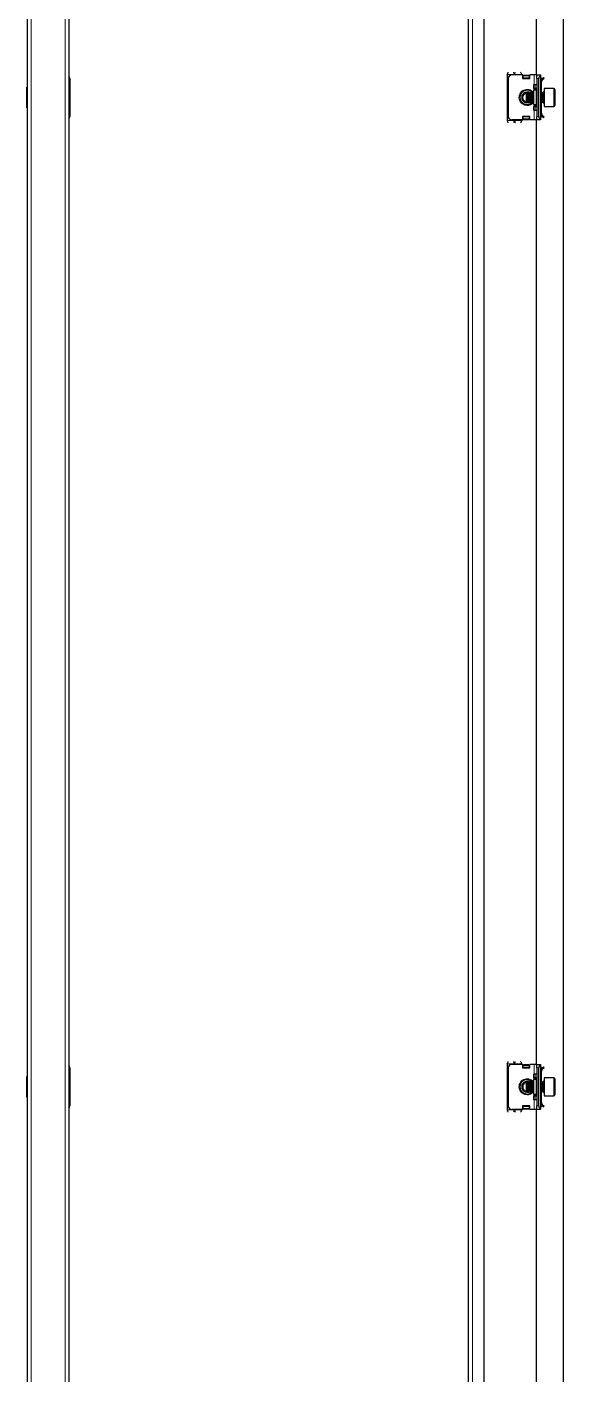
# Model space of a CAD drawing. Header units: millimetres. Extents: x -435 to 1908, y -1307 to 1206.
# Drawn here: x 868 to 1166, y -533 to 216 of the extents above; entities that cross this region are included whole.
import ezdxf

# ---------------------------------------------------------------- set-up
doc = ezdxf.new("R2010")
doc.units = ezdxf.units.MM

msp = doc.modelspace()

# ---------------------------------------------------------------- linework, layer by layer
at = {"color": 7, "linetype": 'Continuous', "lineweight": 25}
for p, q in [((868.5, -1173.34), (868.5, 977.46)), ((891.5, 979.56), (891.5, -1175.44)), ((1113.64, -1175.44), (1113.64, 979.56)), ((1122.14, 979.56), (1122.14, -1175.44)), ((1166.14, 946.56), (1166.14, -1142.44)), ((1151.14, 839.56), (1151.14, 189.56)), ((892, 187.56), (892, 166.56)), ((1135.14, 189.81), (1135.14, 164.31)), ((1135.64, 187.56), (1135.64, 166.56)), ((1143.64, 189.56), (1137.64, 189.56)), ((1143.14, 189.81), (1143.14, 189.56)), ((1143.64, 189.56), (1143.64, 187.56)), ((1143.84, 189.44), (1143.64, 189.44)), ((1143.64, 187.56), (1147.64, 187.56)), ((1143.84, 187.56), (1143.84, 189.44)), ((1143.89, 189.18), (1144.39, 189.53)), ((1144.39, 189.18), (1143.89, 188.82)), ((1143.89, 188.82), (1143.89, 189.18)), ((1143.89, 187.91), (1143.89, 188.82)), ((1143.89, 187.56), (1143.89, 187.91)), ((1144.39, 189.53), (1144.39, 189.18)), ((1144.39, 189.53), (1146.89, 189.53)), ((1144.39, 189.18), (1146.89, 189.18)), ((1146.89, 189.18), (1146.89, 189.53)), ((1146.89, 189.53), (1147.39, 189.18)), ((1147.39, 188.82), (1146.89, 189.18)), ((1147.39, 189.18), (1147.39, 188.82)), ((1147.39, 188.82), (1147.39, 187.91)), ((1147.39, 187.91), (1147.39, 187.56)), ((1147.64, 187.56), (1147.64, 189.56)), ((1150.14, 189.56), (1147.64, 189.56)), ((1151.64, 189.56), (1150.14, 189.56)), ((1151.64, 187.56), (1151.64, 189.56)), ((1151.64, 189.56), (1153.64, 189.56)), ((1151.64, 187.56), (1151.64, 166.56)), ((1152.64, 166.56), (1152.64, 187.56)), ((1153.64, 189.56), (1153.64, 189.29)), ((1153.64, 189.29), (1153.64, 164.82)), ((1153.64, 188.47), (1153.84, 188.26)), ((1154.14, 187.56), (1154.14, 187.1)), ((1154.22, 187.22), (1155.2, 188.2)), ((1154.58, 186.87), (1154.22, 187.22)), ((1154.58, 186.87), (1155.55, 187.84)), ((1155.2, 188.2), (1155.55, 187.84)), ((868.5, 182.84), (868.2, 182.84)), ((868.2, 171.27), (868.2, 182.84)), ((1146.19, 180.06), (1145.64, 179.5)), ((1146.25, 180.06), (1146.19, 180.06)), ((1146.19, 180.06), (1146.19, 174.06)), ((1146.64, 179.5), (1146.25, 180.06)), ((1146.25, 180.06), (1146.25, 175.91)), ((1147.02, 180.06), (1146.64, 179.5)), ((1147.25, 180.06), (1147.02, 180.06)), ((1147.02, 180.06), (1147.02, 175.91)), ((1147.64, 179.5), (1147.25, 180.06)), ((1147.25, 180.06), (1147.25, 175.91)), ((1147.46, 179.75), (1147.71, 179.61)), ((1148.02, 180.06), (1147.64, 179.5)), ((1148.25, 180.06), (1148.02, 180.06)), ((1148.02, 180.06), (1148.02, 175.91)), ((1148.64, 179.5), (1148.25, 180.06)), ((1148.25, 180.06), (1148.25, 175.91)), ((1149.02, 180.06), (1148.64, 179.5)), ((1149.25, 180.06), (1149.02, 180.06)), ((1149.02, 180.06), (1149.02, 175.91)), ((1149.64, 179.5), (1149.25, 180.06)), ((1149.25, 180.06), (1149.25, 175.91)), ((1149.64, 184.06), (1149.64, 182.06)), ((1150.14, 184.06), (1149.64, 184.06)), ((1149.64, 182.31), (1150.64, 182.31)), ((1149.64, 182.06), (1151.31, 181.09)), ((1151.14, 181.06), (1149.64, 181.06)), ((1149.64, 181.06), (1149.64, 173.06)), ((1151.64, 184.06), (1150.14, 184.06)), ((1150.64, 182.31), (1151.14, 182.31)), ((1151.14, 182.31), (1151.14, 181.19)), ((1154.14, 185.81), (1153.64, 185.81)), ((1154.14, 182.31), (1153.64, 182.31)), ((1154.02, 180.06), (1153.64, 179.5)), ((1154.25, 180.06), (1154.02, 180.06)), ((1154.02, 180.06), (1154.02, 175.91)), ((1154.14, 182.31), (1154.14, 185.81)), ((1154.14, 180.06), (1154.14, 182.31)), ((1154.64, 179.5), (1154.25, 180.06)), ((1154.25, 180.06), (1154.25, 175.91)), ((1155.02, 180.06), (1154.64, 179.5)), ((1155.39, 180.06), (1155.02, 180.06)), ((1155.02, 180.06), (1155.02, 175.91)), ((1161.04, 182.06), (1155.64, 182.06)), ((1155.64, 182.06), (1155.64, 172.06)), ((1161.64, 181.46), (1161.64, 172.66)), ((1145.11, 174.49), (1145.94, 174.3)), ((1145.64, 179.5), (1145.64, 174.61)), ((1145.64, 174.61), (1146.19, 174.06)), ((1146.19, 174.06), (1146.25, 174.06)), ((1146.25, 175.91), (1146.25, 174.06)), ((1146.25, 174.06), (1146.64, 174.61)), ((1146.43, 174.31), (1146.8, 174.38)), ((1146.64, 179.5), (1146.64, 176.12)), ((1146.64, 176.12), (1146.64, 174.61)), ((1146.64, 174.61), (1147.02, 174.06)), ((1147.02, 175.91), (1147.02, 174.06)), ((1147.02, 174.06), (1147.25, 174.06)), ((1147.25, 175.91), (1147.25, 174.06)), ((1147.25, 174.06), (1147.64, 174.61)), ((1147.71, 174.5), (1147.46, 174.37)), ((1147.64, 179.5), (1147.64, 176.12)), ((1147.64, 176.12), (1147.64, 174.61)), ((1147.64, 174.61), (1148.02, 174.06)), ((1148.02, 175.91), (1148.02, 174.06)), ((1148.02, 174.06), (1148.25, 174.06)), ((1148.25, 175.91), (1148.25, 174.06)), ((1148.25, 174.06), (1148.64, 174.61)), ((1148.64, 179.5), (1148.64, 176.12)), ((1148.64, 176.12), (1148.64, 174.61)), ((1148.64, 174.61), (1149.02, 174.06)), ((1149.02, 175.91), (1149.02, 174.06)), ((1149.02, 174.06), (1149.25, 174.06)), ((1149.25, 175.91), (1149.25, 174.06)), ((1149.25, 174.06), (1149.64, 174.61)), ((1149.64, 173.06), (1151.14, 173.06)), ((1151.31, 173.02), (1149.64, 172.06)), ((1151.14, 172.92), (1151.14, 171.81)), ((1153.64, 174.61), (1154.02, 174.06)), ((1154.02, 175.91), (1154.02, 174.06)), ((1154.02, 174.06), (1154.25, 174.06)), ((1154.14, 171.81), (1154.14, 174.06)), ((1154.25, 175.91), (1154.25, 174.06)), ((1154.25, 174.06), (1154.64, 174.61)), ((1154.64, 179.5), (1154.64, 176.12)), ((1154.64, 176.12), (1154.64, 174.61)), ((1154.64, 174.61), (1155.02, 174.06)), ((1155.02, 175.91), (1155.02, 174.06)), ((1155.02, 174.06), (1155.39, 174.06)), ((868.2, 171.27), (868.5, 171.27)), ((1147.64, 166.56), (1143.64, 166.56)), ((1143.64, 166.56), (1143.64, 164.56)), ((1143.84, 164.67), (1143.84, 166.56)), ((1143.89, 166.2), (1143.89, 166.56)), ((1143.89, 165.29), (1143.89, 166.2)), ((1143.89, 165.29), (1144.39, 164.93)), ((1143.89, 164.93), (1143.89, 165.29)), ((1144.39, 164.58), (1143.89, 164.93)), ((1146.89, 164.93), (1144.39, 164.93)), ((1144.39, 164.93), (1144.39, 164.58)), ((1146.89, 164.93), (1147.39, 165.29)), ((1146.89, 164.58), (1146.89, 164.93)), ((1147.39, 164.93), (1146.89, 164.58)), ((1147.39, 166.56), (1147.39, 166.2)), ((1147.39, 166.2), (1147.39, 165.29)), ((1147.39, 165.29), (1147.39, 164.93)), ((1147.64, 164.56), (1147.64, 166.56)), ((1149.64, 172.06), (1149.64, 170.06)), ((1150.64, 171.81), (1149.64, 171.81)), ((1149.64, 170.06), (1150.14, 170.06)), ((1150.14, 170.06), (1151.64, 170.06)), ((1151.14, 171.81), (1150.64, 171.81)), ((1151.64, 164.56), (1151.64, 166.56)), ((1153.64, 171.81), (1154.14, 171.81)), ((1154.14, 168.31), (1153.64, 168.31)), ((1153.84, 165.85), (1153.64, 165.64)), ((1153.64, 164.82), (1153.64, 164.56)), ((1154.14, 168.31), (1154.14, 171.81)), ((1154.14, 166.56), (1154.14, 166.95)), ((1154.58, 167.25), (1154.22, 166.89)), ((1154.22, 166.89), (1155.2, 165.92)), ((1154.58, 167.25), (1155.55, 166.27)), ((1155.2, 165.92), (1155.55, 166.27)), ((1155.64, 172.06), (1161.04, 172.06)), ((1143.64, 164.56), (1137.64, 164.56)), ((1143.14, 164.56), (1143.14, 164.31)), ((1143.64, 164.67), (1143.84, 164.67)), ((1146.89, 164.58), (1144.39, 164.58)), ((1150.14, 164.56), (1147.64, 164.56)), ((1151.64, 164.56), (1150.14, 164.56)), ((1151.14, 164.56), (1151.14, -360.44)), ((1153.64, 164.56), (1151.64, 164.56)), ((892, -362.44), (892, -383.44)), ((1135.14, -360.19), (1135.14, -385.69)), ((1135.64, -362.44), (1135.64, -383.44)), ((1143.64, -360.44), (1137.64, -360.44)), ((1143.14, -360.19), (1143.14, -360.44)), ((1143.64, -360.44), (1143.64, -362.44)), ((1143.84, -360.56), (1143.64, -360.56)), ((1143.64, -362.44), (1147.64, -362.44)), ((1143.84, -362.44), (1143.84, -360.56)), ((1143.89, -360.82), (1144.39, -360.47)), ((1144.39, -360.82), (1143.89, -361.18)), ((1143.89, -361.18), (1143.89, -360.82)), ((1143.89, -362.09), (1143.89, -361.18)), ((1143.89, -362.44), (1143.89, -362.09)), ((1144.39, -360.47), (1144.39, -360.82)), ((1144.39, -360.47), (1146.89, -360.47)), ((1144.39, -360.82), (1146.89, -360.82)), ((1146.89, -360.82), (1146.89, -360.47)), ((1146.89, -360.47), (1147.39, -360.82)), ((1147.39, -361.18), (1146.89, -360.82)), ((1147.39, -360.82), (1147.39, -361.18)), ((1147.39, -361.18), (1147.39, -362.09)), ((1147.39, -362.09), (1147.39, -362.44)), ((1150.14, -360.44), (1147.64, -360.44)), ((1147.64, -362.44), (1147.64, -360.44)), ((1149.64, -365.94), (1149.64, -367.94)), ((1150.14, -365.94), (1149.64, -365.94)), ((1151.64, -360.44), (1150.14, -360.44)), ((1151.64, -365.94), (1150.14, -365.94)), ((1151.64, -362.44), (1151.64, -360.44)), ((1151.64, -360.44), (1153.64, -360.44)), ((1151.64, -362.44), (1151.64, -383.44)), ((1152.64, -383.44), (1152.64, -362.44)), ((1153.64, -360.44), (1153.64, -360.71)), ((1153.64, -360.71), (1153.64, -385.18)), ((1153.64, -361.53), (1153.84, -361.74)), ((1154.14, -364.19), (1153.64, -364.19)), ((1154.14, -362.44), (1154.14, -362.9)), ((1154.14, -367.69), (1154.14, -364.19)), ((1154.22, -362.78), (1155.2, -361.8)), ((1154.58, -363.13), (1154.22, -362.78)), ((1154.58, -363.13), (1155.55, -362.16)), ((1155.2, -361.8), (1155.55, -362.16)), ((868.5, -367.16), (868.2, -367.16)), ((868.2, -375.09), (868.2, -367.16)), ((1145.94, -370.19), (1145.11, -370.38)), ((1146.19, -369.94), (1145.64, -370.5)), ((1145.64, -370.5), (1145.64, -375.2)), ((1146.25, -369.94), (1146.19, -369.94)), ((1146.19, -369.94), (1146.19, -375.72)), ((1146.64, -370.5), (1146.25, -369.94)), ((1146.25, -369.94), (1146.25, -371.8)), ((1146.25, -371.8), (1146.25, -375.94)), ((1146.8, -370.27), (1146.43, -370.2)), ((1147.02, -369.94), (1146.64, -370.5)), ((1146.64, -370.5), (1146.64, -372.01)), ((1146.64, -372.01), (1146.64, -375.39)), ((1147.25, -369.94), (1147.02, -369.94)), ((1147.02, -369.94), (1147.02, -371.8)), ((1147.02, -371.8), (1147.02, -375.94)), ((1147.64, -370.5), (1147.25, -369.94)), ((1147.25, -369.94), (1147.25, -371.8)), ((1147.25, -371.8), (1147.25, -375.94)), ((1147.46, -370.25), (1147.71, -370.39)), ((1148.02, -369.94), (1147.64, -370.5)), ((1147.64, -370.5), (1147.64, -372.01)), ((1147.64, -372.01), (1147.64, -375.39)), ((1148.25, -369.94), (1148.02, -369.94)), ((1148.02, -369.94), (1148.02, -371.8)), ((1148.02, -371.8), (1148.02, -375.94)), ((1148.64, -370.5), (1148.25, -369.94)), ((1148.25, -369.94), (1148.25, -371.8)), ((1148.25, -371.8), (1148.25, -375.94)), ((1149.02, -369.94), (1148.64, -370.5)), ((1148.64, -370.5), (1148.64, -372.01)), ((1148.64, -372.01), (1148.64, -375.39)), ((1149.25, -369.94), (1149.02, -369.94)), ((1149.02, -369.94), (1149.02, -371.8)), ((1149.02, -371.8), (1149.02, -375.94)), ((1149.64, -370.5), (1149.25, -369.94)), ((1149.25, -369.94), (1149.25, -371.8)), ((1149.25, -371.8), (1149.25, -375.94)), ((1149.64, -367.69), (1150.64, -367.69)), ((1149.64, -367.94), (1151.31, -368.91)), ((1151.14, -368.94), (1149.64, -368.94)), ((1149.64, -368.94), (1149.64, -376.94)), ((1150.64, -367.69), (1151.14, -367.69)), ((1151.14, -367.69), (1151.14, -368.81)), ((1154.14, -367.69), (1153.64, -367.69)), ((1154.02, -369.94), (1153.64, -370.5)), ((1154.25, -369.94), (1154.02, -369.94)), ((1154.02, -369.94), (1154.02, -371.8)), ((1154.02, -371.8), (1154.02, -375.94)), ((1154.14, -369.94), (1154.14, -367.69)), ((1154.64, -370.5), (1154.25, -369.94)), ((1154.25, -369.94), (1154.25, -371.8)), ((1154.25, -371.8), (1154.25, -375.94)), ((1155.02, -369.94), (1154.64, -370.5)), ((1154.64, -370.5), (1154.64, -372.01)), ((1154.64, -372.01), (1154.64, -375.39)), ((1155.39, -369.94), (1155.02, -369.94)), ((1155.02, -369.94), (1155.02, -371.8)), ((1155.02, -371.8), (1155.02, -375.94)), ((1161.04, -367.94), (1155.64, -367.94)), ((1155.64, -367.94), (1155.64, -377.57)), ((1161.64, -368.54), (1161.64, -377.01)), ((868.2, -378.73), (868.2, -375.09)), ((868.2, -378.73), (868.5, -378.73)), ((1145.64, -375.2), (1145.64, -375.39)), ((1145.64, -375.39), (1146.19, -375.94)), ((1146.19, -375.72), (1146.19, -375.94)), ((1146.19, -375.94), (1146.25, -375.94)), ((1146.25, -375.94), (1146.64, -375.39)), ((1146.64, -375.39), (1147.02, -375.94)), ((1147.02, -375.94), (1147.25, -375.94)), ((1147.25, -375.94), (1147.64, -375.39)), ((1147.71, -375.5), (1147.46, -375.63)), ((1147.64, -375.39), (1148.02, -375.94)), ((1148.02, -375.94), (1148.25, -375.94)), ((1148.25, -375.94), (1148.64, -375.39)), ((1148.64, -375.39), (1149.02, -375.94)), ((1149.02, -375.94), (1149.25, -375.94)), ((1149.25, -375.94), (1149.64, -375.39)), ((1149.64, -376.94), (1151.14, -376.94)), ((1151.31, -376.98), (1149.64, -377.94)), ((1149.64, -377.94), (1149.64, -379.94)), ((1150.64, -378.19), (1149.64, -378.19)), ((1149.64, -379.94), (1150.14, -379.94)), ((1150.14, -379.94), (1151.64, -379.94)), ((1151.14, -378.19), (1150.64, -378.19)), ((1151.14, -377.08), (1151.14, -378.19)), ((1153.64, -375.39), (1154.02, -375.94)), ((1153.64, -378.19), (1154.14, -378.19)), ((1154.14, -381.69), (1153.64, -381.69)), ((1154.02, -375.94), (1154.25, -375.94)), ((1154.14, -378.19), (1154.14, -375.94)), ((1154.14, -381.69), (1154.14, -378.19)), ((1154.25, -375.94), (1154.64, -375.39)), ((1154.64, -375.39), (1155.02, -375.94)), ((1155.02, -375.94), (1155.39, -375.94)), ((1155.64, -377.57), (1155.64, -377.94)), ((1155.64, -377.94), (1161.04, -377.94)), ((1161.64, -377.01), (1161.64, -377.34)), ((1143.64, -385.44), (1137.64, -385.44)), ((1143.14, -385.44), (1143.14, -385.69)), ((1147.64, -383.44), (1143.64, -383.44)), ((1143.64, -383.44), (1143.64, -385.44)), ((1143.64, -385.33), (1143.84, -385.33)), ((1143.84, -385.33), (1143.84, -383.44)), ((1143.89, -383.8), (1143.89, -383.44)), ((1143.89, -384.71), (1143.89, -383.8)), ((1143.89, -384.71), (1144.39, -385.07)), ((1143.89, -385.07), (1143.89, -384.71)), ((1144.39, -385.42), (1143.89, -385.07)), ((1146.89, -385.07), (1144.39, -385.07)), ((1144.39, -385.07), (1144.39, -385.42)), ((1146.89, -385.42), (1144.39, -385.42)), ((1146.89, -385.07), (1147.39, -384.71)), ((1146.89, -385.42), (1146.89, -385.07)), ((1147.39, -385.07), (1146.89, -385.42)), ((1147.39, -383.44), (1147.39, -383.8)), ((1147.39, -383.8), (1147.39, -384.71)), ((1147.39, -384.71), (1147.39, -385.07)), ((1147.64, -385.44), (1147.64, -383.44)), ((1150.14, -385.44), (1147.64, -385.44)), ((1151.64, -385.44), (1150.14, -385.44)), ((1151.14, -385.44), (1151.14, -1035.44)), ((1151.64, -385.44), (1151.64, -383.44)), ((1153.64, -385.44), (1151.64, -385.44)), ((1153.84, -384.15), (1153.64, -384.36)), ((1153.64, -385.18), (1153.64, -385.44)), ((1154.14, -383.44), (1154.14, -383.05)), ((1154.58, -382.75), (1154.22, -383.11)), ((1154.22, -383.11), (1155.2, -384.08)), ((1154.58, -382.75), (1155.55, -383.73)), ((1155.2, -384.08), (1155.55, -383.73))]:
    msp.add_line(p, q, dxfattribs=at)
at = {"color": 8, "linetype": 'Continuous', "lineweight": 18}
for p, q in [((870.6, -1175.44), (870.6, 979.56)), ((889.4, -1175.44), (889.4, 979.56)), ((1115.74, 979.56), (1115.74, -1175.44)), ((1135.14, 189.81), (1139.14, 189.81)), ((1139.14, 189.81), (1143.14, 189.81)), ((1147.39, 187.91), (1143.89, 187.91)), ((1150.14, 189.56), (1150.14, 184.06)), ((1152.64, 187.56), (1151.64, 187.56)), ((1153.64, 188.06), (1153.84, 188.26)), ((1153.64, 187.56), (1154.14, 187.56)), ((1150.64, 184.06), (1150.64, 182.31)), ((1151.14, 173.06), (1151.14, 181.06)), ((1155.39, 179.83), (1155.39, 180.06)), ((1155.39, 174.06), (1155.39, 179.83)), ((1161.04, 172.06), (1161.04, 182.06)), ((1143.89, 166.2), (1147.39, 166.2)), ((1150.14, 170.06), (1150.14, 164.56)), ((1150.64, 171.81), (1150.64, 170.06)), ((1151.64, 166.56), (1152.64, 166.56)), ((1153.64, 166.56), (1154.14, 166.56)), ((1153.64, 166.06), (1153.84, 165.85)), ((1135.14, 164.31), (1139.14, 164.31)), ((1143.14, 164.31), (1139.14, 164.31)), ((1135.14, -360.19), (1139.14, -360.19)), ((1139.14, -360.19), (1143.14, -360.19)), ((1147.39, -362.09), (1143.89, -362.09)), ((1150.14, -360.44), (1150.14, -365.94)), ((1150.64, -365.94), (1150.64, -367.69)), ((1152.64, -362.44), (1151.64, -362.44)), ((1153.64, -361.94), (1153.84, -361.74)), ((1153.64, -362.44), (1154.14, -362.44)), ((1151.14, -376.94), (1151.14, -368.94)), ((1155.39, -375.94), (1155.39, -369.94)), ((1161.04, -377.57), (1161.04, -367.94)), ((1150.14, -379.94), (1150.14, -385.44)), ((1150.64, -378.19), (1150.64, -379.94)), ((1161.04, -377.94), (1161.04, -377.57)), ((1135.14, -385.69), (1139.14, -385.69)), ((1143.14, -385.69), (1139.14, -385.69)), ((1143.89, -383.8), (1147.39, -383.8)), ((1151.64, -383.44), (1152.64, -383.44)), ((1153.64, -383.44), (1154.14, -383.44)), ((1153.64, -383.94), (1153.84, -384.15))]:
    msp.add_line(p, q, dxfattribs=at)
at = {"color": 7, "linetype": 'Continuous', "lineweight": 25, "flags": 128}
for points in [[(1146.8, 179.73), (1146.67, 179.76), (1146.43, 179.8)], [(1146.43, -375.69), (1146.67, -375.65), (1146.8, -375.62)]]:
    msp.add_lwpolyline(points, dxfattribs=at)
at = {"color": 7, "linetype": 'Continuous', "lineweight": 25}
for centre, radius, start, end in [((890, 187.56), 2, 0, 41.40962), ((1137.64, 187.56), 2, 90, 180), ((1154.64, 187.56), 2, 120, 180), ((1153.14, 187.56), 1, 0, 45), ((1146.14, 177.06), 4, 45.71765, 270), ((1146.14, 177.06), 3, 74.33161, 285.66839), ((1146.14, 177.06), 2.76, 94.01261, 248.2426), ((1151.14, 181.56), 0.5, 270, 360), ((1155.39, 180.31), 0.25, 270, 0), ((1161.04, 181.46), 0.6, 0, 90), ((1146.14, 177.06), 2.45, 101.79772, 258.20228), ((1146.14, 177.06), 4, 270, 314.28235), ((1151.14, 172.56), 0.5, 0, 90), ((1155.39, 173.81), 0.25, 360, 90), ((1161.04, 172.66), 0.6, 270, 360), ((890, 166.56), 2, 318.59038, 0), ((1137.64, 166.56), 2, 180, 270), ((1154.64, 166.56), 2, 180, 240), ((1153.14, 166.56), 1, 315, 0), ((890, -362.44), 2, 0, 41.40962), ((1137.64, -362.44), 2, 90, 180), ((1154.64, -362.44), 2, 120, 180), ((1153.14, -362.44), 1, 0, 45), ((1146.14, -372.94), 4, 45.71765, 270), ((1146.14, -372.94), 3, 74.33161, 285.66839), ((1146.14, -372.94), 2.76, 111.7574, 265.98739), ((1146.14, -372.94), 2.45, 101.79772, 201.7574), ((1146.14, -372.94), 2.45, 201.7574, 258.20228), ((1151.14, -368.44), 0.5, 270, 360), ((1155.39, -369.69), 0.25, 270, 0), ((1161.04, -368.54), 0.6, 0, 90), ((1146.14, -372.94), 4, 270, 314.28235), ((1151.14, -377.44), 0.5, 0, 90), ((1155.39, -376.19), 0.25, 360, 90), ((1161.04, -377.34), 0.6, 270, 360), ((890, -383.44), 2, 318.59038, 0), ((1137.64, -383.44), 2, 180, 270), ((1154.64, -383.44), 2, 180, 240), ((1153.14, -383.44), 1, 315, 0)]:
    msp.add_arc(centre, radius, start, end, dxfattribs=at)
at = {"color": 8, "linetype": 'Continuous', "lineweight": 18}
for centre, start, end in [((1146.14, 177.06), 38.94244, 270), ((1146.14, 177.06), 270, 321.05756), ((1146.14, -372.94), 38.94244, 270), ((1146.14, -372.94), 270, 321.05756)]:
    msp.add_arc(centre, 4.5, start, end, dxfattribs=at)
at = {"color": 7, "linetype": 'Continuous', "lineweight": 25}
for points, knots in [([(1135.14, 189.81), (1135.23, 190.05), (1135.42, 190.54), (1135.61, 190.93), (1135.71, 191.13)], [0, 0, 0, 0, 0.502065, 1, 1, 1, 1]), ([(1138.56, 191.12), (1138.64, 190.96), (1138.82, 190.61), (1139.01, 190.13), (1139.12, 189.85), (1139.14, 189.81)], [0, 0, 0, 0, 0.415483, 0.917152, 1, 1, 1, 1]), ([(1139.14, 189.81), (1139.23, 190.05), (1139.42, 190.54), (1139.61, 190.93), (1139.71, 191.13)], [0, 0, 0, 0, 0.5020654, 1, 1, 1, 1]), ([(1142.56, 191.12), (1142.64, 190.96), (1142.82, 190.61), (1143.01, 190.13), (1143.12, 189.85), (1143.14, 189.81)], [0, 0, 0, 0, 0.4154826, 0.9171518, 1, 1, 1, 1]), ([(1154.22, 187.22), (1154.07, 187.03), (1153.76, 186.65), (1153.64, 186.13), (1153.64, 185.85), (1153.64, 185.81)], [0, 0, 0, 0, 0.461863, 0.923726, 1, 1, 1, 1]), ([(1154.58, 186.87), (1154.46, 186.72), (1154.27, 186.49), (1154.15, 186.11), (1154.14, 185.91), (1154.14, 185.81)], [0, 0, 0, 0, 0.485042, 0.738404, 1, 1, 1, 1]), ([(1153.64, 168.31), (1153.66, 168.06), (1153.71, 167.58), (1154, 167.12), (1154.19, 166.92), (1154.22, 166.89)], [0, 0, 0, 0, 0.4618628, 0.9237257, 1, 1, 1, 1]), ([(1154.14, 168.31), (1154.16, 168.12), (1154.19, 167.83), (1154.37, 167.47), (1154.51, 167.32), (1154.58, 167.25)], [0, 0, 0, 0, 0.485042, 0.738404, 1, 1, 1, 1]), ([(1135.71, 162.99), (1135.63, 163.15), (1135.45, 163.5), (1135.26, 163.99), (1135.15, 164.27), (1135.14, 164.31)], [0, 0, 0, 0, 0.415483, 0.917152, 1, 1, 1, 1]), ([(1139.14, 164.31), (1139.04, 164.06), (1138.85, 163.57), (1138.66, 163.18), (1138.56, 162.98)], [0, 0, 0, 0, 0.5020654, 1, 1, 1, 1]), ([(1139.71, 162.99), (1139.63, 163.15), (1139.45, 163.5), (1139.26, 163.99), (1139.15, 164.27), (1139.14, 164.31)], [0, 0, 0, 0, 0.415483, 0.917152, 1, 1, 1, 1]), ([(1143.14, 164.31), (1143.09, 164.19), (1142.99, 163.94), (1142.85, 163.6), (1142.71, 163.27), (1142.61, 163.08), (1142.56, 162.98)], [0, 0, 0, 0, 0.247454, 0.50208, 0.749534, 1, 1, 1, 1]), ([(1135.14, -360.19), (1135.23, -359.95), (1135.42, -359.46), (1135.61, -359.07), (1135.71, -358.87)], [0, 0, 0, 0, 0.502065, 1, 1, 1, 1]), ([(1138.56, -358.88), (1138.64, -359.04), (1138.82, -359.39), (1139.01, -359.87), (1139.12, -360.15), (1139.14, -360.19)], [0, 0, 0, 0, 0.415483, 0.917152, 1, 1, 1, 1]), ([(1139.14, -360.19), (1139.23, -359.95), (1139.42, -359.46), (1139.61, -359.07), (1139.71, -358.87)], [0, 0, 0, 0, 0.502065, 1, 1, 1, 1]), ([(1142.56, -358.88), (1142.64, -359.04), (1142.82, -359.39), (1143.01, -359.87), (1143.12, -360.15), (1143.14, -360.19)], [0, 0, 0, 0, 0.415483, 0.917152, 1, 1, 1, 1]), ([(1154.22, -362.78), (1154.07, -362.97), (1153.76, -363.35), (1153.64, -363.87), (1153.64, -364.15), (1153.64, -364.19)], [0, 0, 0, 0, 0.461863, 0.923726, 1, 1, 1, 1]), ([(1154.58, -363.13), (1154.46, -363.28), (1154.27, -363.51), (1154.15, -363.89), (1154.14, -364.09), (1154.14, -364.19)], [0, 0, 0, 0, 0.485042, 0.738404, 1, 1, 1, 1]), ([(1153.64, -381.69), (1153.66, -381.94), (1153.71, -382.42), (1154, -382.88), (1154.19, -383.08), (1154.22, -383.11)], [0, 0, 0, 0, 0.4618628, 0.9237257, 1, 1, 1, 1]), ([(1154.14, -381.69), (1154.16, -381.88), (1154.19, -382.17), (1154.37, -382.53), (1154.51, -382.68), (1154.58, -382.75)], [0, 0, 0, 0, 0.485042, 0.738404, 1, 1, 1, 1]), ([(1135.71, -387.01), (1135.63, -386.85), (1135.45, -386.5), (1135.26, -386.01), (1135.15, -385.73), (1135.14, -385.69)], [0, 0, 0, 0, 0.415483, 0.917152, 1, 1, 1, 1]), ([(1139.14, -385.69), (1139.04, -385.94), (1138.85, -386.43), (1138.66, -386.82), (1138.56, -387.02)], [0, 0, 0, 0, 0.502065, 1, 1, 1, 1]), ([(1139.71, -387.01), (1139.63, -386.85), (1139.45, -386.5), (1139.26, -386.01), (1139.15, -385.73), (1139.14, -385.69)], [0, 0, 0, 0, 0.415483, 0.917152, 1, 1, 1, 1]), ([(1143.14, -385.69), (1143.09, -385.81), (1142.99, -386.06), (1142.85, -386.4), (1142.71, -386.73), (1142.61, -386.92), (1142.56, -387.02)], [0, 0, 0, 0, 0.247454, 0.50208, 0.749534, 1, 1, 1, 1])]:
    msp.add_open_spline(points, degree=3, knots=knots, dxfattribs=at)

doc.saveas('drawing.dxf')
